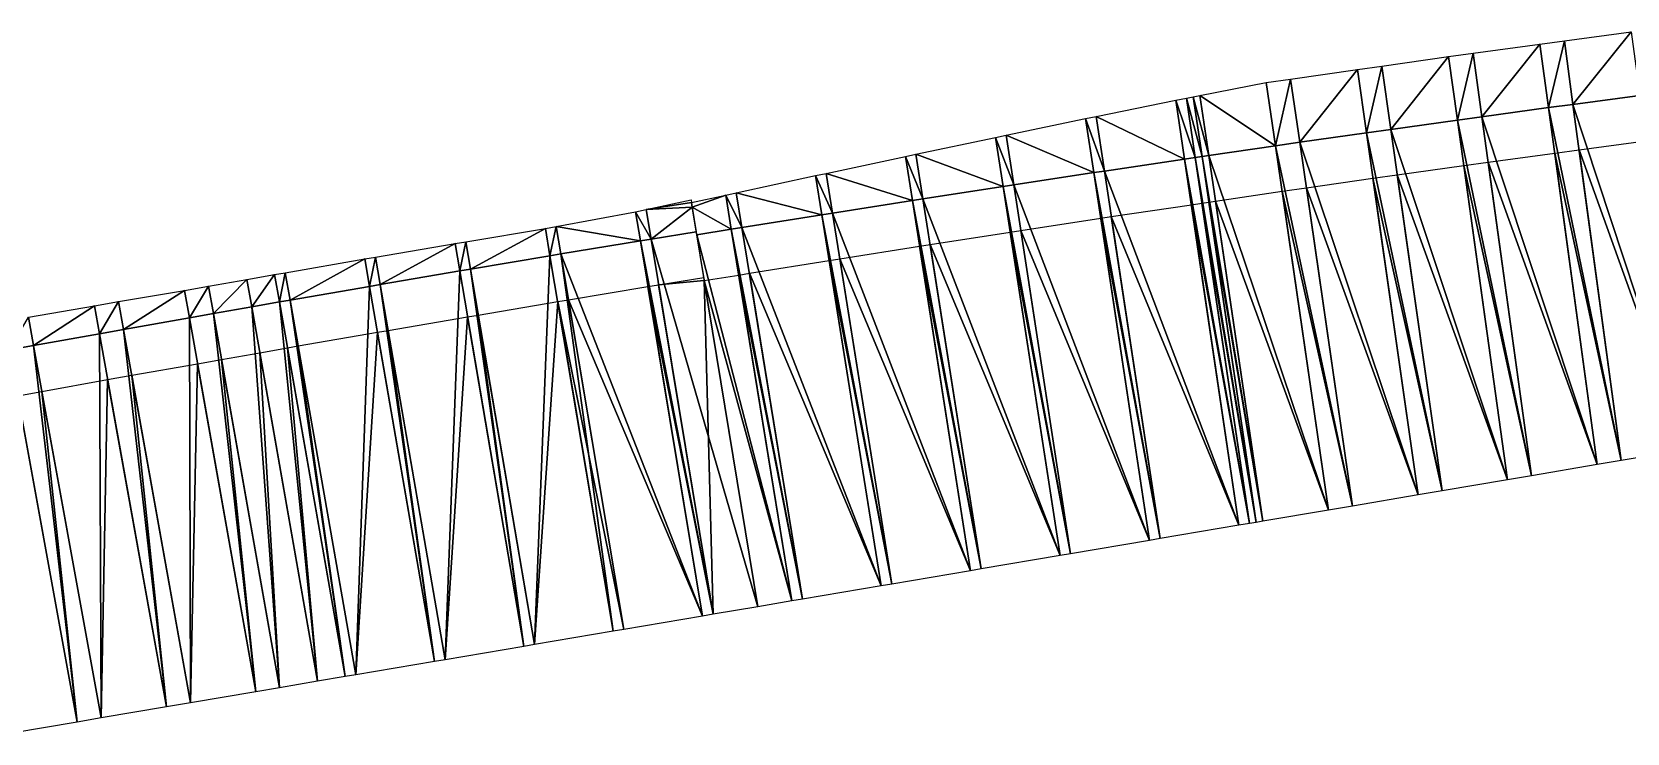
# Model space of a CAD drawing. Header units: metres. Extents: x 1882598 to 1885460, y 3171405 to 3171756.
# Drawn here: x 1883644.06 to 1883661.73, y 3171712.04 to 3171719.8 of the extents above; entities that cross this region are included whole.
import ezdxf

# ---------------------------------------------------------------- set-up
doc = ezdxf.new("R2010")
doc.units = ezdxf.units.M
doc.header["$MEASUREMENT"] = 0
doc.layers.add('Triangles surfaces projet', color=7, linetype='Continuous', true_color=0x848484)

msp = doc.modelspace()

# ---------------------------------------------------------------- linework, layer by layer
at = {"layer": 'Triangles surfaces projet'}
for points in [[(1883661.039, 3171719.704, 152.694), (1883661.781, 3171719.803, 152.701), (1883661.134, 3171719.001, 153.167), (1883661.039, 3171719.704, 152.694)], [(1883661.875, 3171719.099, 153.174), (1883661.134, 3171719.001, 153.167), (1883661.781, 3171719.803, 152.701), (1883661.875, 3171719.099, 153.174)], [(1883659.756, 3171719.53, 152.682), (1883660.027, 3171719.567, 152.685), (1883659.854, 3171718.827, 153.155), (1883659.756, 3171719.53, 152.682)], [(1883660.124, 3171718.864, 153.158), (1883659.854, 3171718.827, 153.155), (1883660.027, 3171719.567, 152.685), (1883660.124, 3171718.864, 153.158)], [(1883660.124, 3171718.864, 153.158), (1883660.027, 3171719.567, 152.685), (1883660.768, 3171719.668, 152.692), (1883660.124, 3171718.864, 153.158)], [(1883660.124, 3171718.864, 153.158), (1883660.768, 3171719.668, 152.692), (1883660.864, 3171718.965, 153.165), (1883660.124, 3171718.864, 153.158)], [(1883660.864, 3171718.965, 153.165), (1883660.768, 3171719.668, 152.692), (1883661.039, 3171719.704, 152.694), (1883660.864, 3171718.965, 153.165)], [(1883661.134, 3171719.001, 153.167), (1883660.864, 3171718.965, 153.165), (1883661.039, 3171719.704, 152.694), (1883661.134, 3171719.001, 153.167)], [(1883658.107, 3171718.581, 153.138), (1883658.005, 3171719.282, 152.666), (1883658.745, 3171719.388, 152.673), (1883658.107, 3171718.581, 153.138)], [(1883658.845, 3171718.686, 153.145), (1883658.107, 3171718.581, 153.138), (1883658.745, 3171719.388, 152.673), (1883658.845, 3171718.686, 153.145)], [(1883658.845, 3171718.686, 153.145), (1883658.745, 3171719.388, 152.673), (1883659.015, 3171719.426, 152.675), (1883658.845, 3171718.686, 153.145)], [(1883659.115, 3171718.724, 153.148), (1883658.845, 3171718.686, 153.145), (1883659.015, 3171719.426, 152.675), (1883659.115, 3171718.724, 153.148)], [(1883659.756, 3171719.53, 152.682), (1883659.115, 3171718.724, 153.148), (1883659.015, 3171719.426, 152.675), (1883659.756, 3171719.53, 152.682)], [(1883659.854, 3171718.827, 153.155), (1883659.115, 3171718.724, 153.148), (1883659.756, 3171719.53, 152.682), (1883659.854, 3171718.827, 153.155)], [(1883657.837, 3171718.542, 153.135), (1883657, 3171719.101, 152.678), (1883657.735, 3171719.243, 152.663), (1883657.837, 3171718.542, 153.135)], [(1883658.005, 3171719.282, 152.666), (1883657.837, 3171718.542, 153.135), (1883657.735, 3171719.243, 152.663), (1883658.005, 3171719.282, 152.666)], [(1883658.005, 3171719.282, 152.666), (1883658.107, 3171718.581, 153.138), (1883657.837, 3171718.542, 153.135), (1883658.005, 3171719.282, 152.666)], [(1883656.733, 3171719.047, 152.685), (1883656.83, 3171718.395, 153.125), (1883655.85, 3171718.867, 152.708), (1883656.733, 3171719.047, 152.685)], [(1883656.85, 3171719.071, 152.682), (1883656.948, 3171718.412, 153.126), (1883656.733, 3171719.047, 152.685), (1883656.85, 3171719.071, 152.682)], [(1883656.83, 3171718.395, 153.125), (1883656.733, 3171719.047, 152.685), (1883656.948, 3171718.412, 153.126), (1883656.83, 3171718.395, 153.125)], [(1883657.024, 3171718.424, 153.127), (1883656.85, 3171719.071, 152.682), (1883656.925, 3171719.086, 152.68), (1883657.024, 3171718.424, 153.127)], [(1883656.948, 3171718.412, 153.126), (1883656.85, 3171719.071, 152.682), (1883657.024, 3171718.424, 153.127), (1883656.948, 3171718.412, 153.126)], [(1883656.925, 3171719.086, 152.68), (1883657, 3171719.101, 152.678), (1883657.099, 3171718.435, 153.128), (1883656.925, 3171719.086, 152.68)], [(1883657.024, 3171718.424, 153.127), (1883656.925, 3171719.086, 152.68), (1883657.099, 3171718.435, 153.128), (1883657.024, 3171718.424, 153.127)], [(1883657.837, 3171718.542, 153.135), (1883657.099, 3171718.435, 153.128), (1883657, 3171719.101, 152.678), (1883657.837, 3171718.542, 153.135)], [(1883661.134, 3171719.001, 153.167), (1883661.875, 3171719.099, 153.174), (1883662.396, 3171715.179, 153.081), (1883661.134, 3171719.001, 153.167)], [(1883654.851, 3171718.66, 152.734), (1883655.732, 3171718.843, 152.711), (1883655.823, 3171718.245, 153.114), (1883654.851, 3171718.66, 152.734)], [(1883655.85, 3171718.867, 152.708), (1883655.941, 3171718.263, 153.115), (1883655.732, 3171718.843, 152.711), (1883655.85, 3171718.867, 152.708)], [(1883655.941, 3171718.263, 153.115), (1883655.823, 3171718.245, 153.114), (1883655.732, 3171718.843, 152.711), (1883655.941, 3171718.263, 153.115)], [(1883655.85, 3171718.867, 152.708), (1883656.83, 3171718.395, 153.125), (1883655.941, 3171718.263, 153.115), (1883655.85, 3171718.867, 152.708)], [(1883660.675, 3171714.888, 153.069), (1883659.854, 3171718.827, 153.155), (1883660.124, 3171718.864, 153.158), (1883660.675, 3171714.888, 153.069)], [(1883661.402, 3171715.011, 153.074), (1883660.124, 3171718.864, 153.158), (1883660.864, 3171718.965, 153.165), (1883661.402, 3171715.011, 153.074)], [(1883660.675, 3171714.888, 153.069), (1883660.124, 3171718.864, 153.158), (1883661.402, 3171715.011, 153.074), (1883660.675, 3171714.888, 153.069)], [(1883661.668, 3171715.056, 153.076), (1883660.864, 3171718.965, 153.165), (1883661.134, 3171719.001, 153.167), (1883661.668, 3171715.056, 153.076)], [(1883661.668, 3171715.056, 153.076), (1883661.402, 3171715.011, 153.074), (1883660.864, 3171718.965, 153.165), (1883661.668, 3171715.056, 153.076)], [(1883662.396, 3171715.179, 153.081), (1883661.668, 3171715.056, 153.076), (1883661.134, 3171719.001, 153.167), (1883662.396, 3171715.179, 153.081)], [(1883654.936, 3171718.11, 153.104), (1883654.734, 3171718.635, 152.737), (1883654.851, 3171718.66, 152.734), (1883654.936, 3171718.11, 153.104)], [(1883654.936, 3171718.11, 153.104), (1883654.851, 3171718.66, 152.734), (1883655.823, 3171718.245, 153.114), (1883654.936, 3171718.11, 153.104)], [(1883659.417, 3171714.675, 153.06), (1883658.107, 3171718.581, 153.138), (1883658.845, 3171718.686, 153.145), (1883659.417, 3171714.675, 153.06)], [(1883658.845, 3171718.686, 153.145), (1883659.115, 3171718.724, 153.148), (1883659.683, 3171714.72, 153.062), (1883658.845, 3171718.686, 153.145)], [(1883659.683, 3171714.72, 153.062), (1883659.417, 3171714.675, 153.06), (1883658.845, 3171718.686, 153.145), (1883659.683, 3171714.72, 153.062)], [(1883659.854, 3171718.827, 153.155), (1883660.41, 3171714.843, 153.067), (1883659.115, 3171718.724, 153.148), (1883659.854, 3171718.827, 153.155)], [(1883659.683, 3171714.72, 153.062), (1883659.115, 3171718.724, 153.148), (1883660.41, 3171714.843, 153.067), (1883659.683, 3171714.72, 153.062)], [(1883660.41, 3171714.843, 153.067), (1883659.854, 3171718.827, 153.155), (1883660.675, 3171714.888, 153.069), (1883660.41, 3171714.843, 153.067)], [(1883654.818, 3171718.092, 153.103), (1883653.853, 3171718.45, 152.759), (1883654.734, 3171718.635, 152.737), (1883654.818, 3171718.092, 153.103)], [(1883654.818, 3171718.092, 153.103), (1883654.734, 3171718.635, 152.737), (1883654.936, 3171718.11, 153.104), (1883654.818, 3171718.092, 153.103)], [(1883658.425, 3171714.507, 153.053), (1883657.099, 3171718.435, 153.128), (1883657.837, 3171718.542, 153.135), (1883658.425, 3171714.507, 153.053)], [(1883658.691, 3171714.552, 153.054), (1883657.837, 3171718.542, 153.135), (1883658.107, 3171718.581, 153.138), (1883658.691, 3171714.552, 153.054)], [(1883658.425, 3171714.507, 153.053), (1883657.837, 3171718.542, 153.135), (1883658.691, 3171714.552, 153.054), (1883658.425, 3171714.507, 153.053)], [(1883659.417, 3171714.675, 153.06), (1883658.691, 3171714.552, 153.054), (1883658.107, 3171718.581, 153.138), (1883659.417, 3171714.675, 153.06)], [(1883661.202, 3171718.498, 153.506), (1883661.668, 3171715.056, 153.426), (1883660.933, 3171718.462, 153.503), (1883661.202, 3171718.498, 153.506)], [(1883661.942, 3171718.597, 153.512), (1883662.396, 3171715.179, 153.431), (1883661.202, 3171718.498, 153.506), (1883661.942, 3171718.597, 153.512)], [(1883662.396, 3171715.179, 153.431), (1883661.668, 3171715.056, 153.426), (1883661.202, 3171718.498, 153.506), (1883662.396, 3171715.179, 153.431)], [(1883653.813, 3171717.937, 153.092), (1883652.857, 3171718.237, 152.784), (1883653.736, 3171718.425, 152.762), (1883653.813, 3171717.937, 153.092)], [(1883653.853, 3171718.45, 152.759), (1883653.931, 3171717.955, 153.093), (1883653.736, 3171718.425, 152.762), (1883653.853, 3171718.45, 152.759)], [(1883653.813, 3171717.937, 153.092), (1883653.736, 3171718.425, 152.762), (1883653.931, 3171717.955, 153.093), (1883653.813, 3171717.937, 153.092)], [(1883654.818, 3171718.092, 153.103), (1883653.931, 3171717.955, 153.093), (1883653.853, 3171718.45, 152.759), (1883654.818, 3171718.092, 153.103)], [(1883657.433, 3171714.339, 153.045), (1883655.941, 3171718.263, 153.115), (1883656.83, 3171718.395, 153.125), (1883657.433, 3171714.339, 153.045)], [(1883656.83, 3171718.395, 153.125), (1883656.948, 3171718.412, 153.126), (1883657.55, 3171714.359, 153.046), (1883656.83, 3171718.395, 153.125)], [(1883656.83, 3171718.395, 153.125), (1883657.55, 3171714.359, 153.046), (1883657.433, 3171714.339, 153.045), (1883656.83, 3171718.395, 153.125)], [(1883657.024, 3171718.424, 153.127), (1883657.624, 3171714.371, 153.046), (1883656.948, 3171718.412, 153.126), (1883657.024, 3171718.424, 153.127)], [(1883657.624, 3171714.371, 153.046), (1883657.55, 3171714.359, 153.046), (1883656.948, 3171718.412, 153.126), (1883657.624, 3171714.371, 153.046)], [(1883657.099, 3171718.435, 153.128), (1883657.699, 3171714.384, 153.047), (1883657.024, 3171718.424, 153.127), (1883657.099, 3171718.435, 153.128)], [(1883657.699, 3171714.384, 153.047), (1883657.624, 3171714.371, 153.046), (1883657.024, 3171718.424, 153.127), (1883657.699, 3171714.384, 153.047)], [(1883657.099, 3171718.435, 153.128), (1883658.425, 3171714.507, 153.053), (1883657.699, 3171714.384, 153.047), (1883657.099, 3171718.435, 153.128)], [(1883659.924, 3171718.324, 153.494), (1883660.41, 3171714.843, 153.417), (1883659.186, 3171718.22, 153.487), (1883659.924, 3171718.324, 153.494)], [(1883660.194, 3171718.361, 153.497), (1883660.675, 3171714.888, 153.419), (1883659.924, 3171718.324, 153.494), (1883660.194, 3171718.361, 153.497)], [(1883660.675, 3171714.888, 153.419), (1883660.41, 3171714.843, 153.417), (1883659.924, 3171718.324, 153.494), (1883660.675, 3171714.888, 153.419)], [(1883660.933, 3171718.462, 153.503), (1883661.402, 3171715.011, 153.424), (1883660.194, 3171718.361, 153.497), (1883660.933, 3171718.462, 153.503)], [(1883661.402, 3171715.011, 153.424), (1883660.675, 3171714.888, 153.419), (1883660.194, 3171718.361, 153.497), (1883661.402, 3171715.011, 153.424)], [(1883661.668, 3171715.056, 153.426), (1883661.402, 3171715.011, 153.424), (1883660.933, 3171718.462, 153.503), (1883661.668, 3171715.056, 153.426)], [(1883652.809, 3171717.778, 153.08), (1883651.862, 3171718.022, 152.809), (1883652.74, 3171718.212, 152.787), (1883652.809, 3171717.778, 153.08)], [(1883652.74, 3171718.212, 152.787), (1883652.857, 3171718.237, 152.784), (1883652.927, 3171717.797, 153.081), (1883652.74, 3171718.212, 152.787)], [(1883652.927, 3171717.797, 153.081), (1883652.809, 3171717.778, 153.08), (1883652.74, 3171718.212, 152.787), (1883652.927, 3171717.797, 153.081)], [(1883652.857, 3171718.237, 152.784), (1883653.813, 3171717.937, 153.092), (1883652.927, 3171717.797, 153.081), (1883652.857, 3171718.237, 152.784)], [(1883655.823, 3171718.245, 153.114), (1883656.442, 3171714.171, 153.037), (1883654.936, 3171718.11, 153.104), (1883655.823, 3171718.245, 153.114)], [(1883656.558, 3171714.191, 153.038), (1883655.823, 3171718.245, 153.114), (1883655.941, 3171718.263, 153.115), (1883656.558, 3171714.191, 153.038)], [(1883656.442, 3171714.171, 153.037), (1883655.823, 3171718.245, 153.114), (1883656.558, 3171714.191, 153.038), (1883656.442, 3171714.171, 153.037)], [(1883657.433, 3171714.339, 153.045), (1883656.558, 3171714.191, 153.038), (1883655.941, 3171718.263, 153.115), (1883657.433, 3171714.339, 153.045)], [(1883658.917, 3171718.182, 153.485), (1883659.417, 3171714.675, 153.41), (1883658.18, 3171718.077, 153.478), (1883658.917, 3171718.182, 153.485)], [(1883659.186, 3171718.22, 153.487), (1883659.683, 3171714.72, 153.412), (1883658.917, 3171718.182, 153.485), (1883659.186, 3171718.22, 153.487)], [(1883659.683, 3171714.72, 153.412), (1883659.417, 3171714.675, 153.41), (1883658.917, 3171718.182, 153.485), (1883659.683, 3171714.72, 153.412)], [(1883660.41, 3171714.843, 153.417), (1883659.683, 3171714.72, 153.412), (1883659.186, 3171718.22, 153.487), (1883660.41, 3171714.843, 153.417)], [(1883651.373, 3171717.862, 152.856), (1883651.365, 3171717.913, 152.821), (1883651.745, 3171717.997, 152.812), (1883651.373, 3171717.862, 152.856)], [(1883651.806, 3171717.618, 153.068), (1883651.373, 3171717.862, 152.856), (1883651.745, 3171717.997, 152.812), (1883651.806, 3171717.618, 153.068)], [(1883651.862, 3171718.022, 152.809), (1883651.924, 3171717.637, 153.069), (1883651.745, 3171717.997, 152.812), (1883651.862, 3171718.022, 152.809)], [(1883651.745, 3171717.997, 152.812), (1883651.924, 3171717.637, 153.069), (1883651.806, 3171717.618, 153.068), (1883651.745, 3171717.997, 152.812)], [(1883652.809, 3171717.778, 153.08), (1883651.924, 3171717.637, 153.069), (1883651.862, 3171718.022, 152.809), (1883652.809, 3171717.778, 153.08)], [(1883653.931, 3171717.955, 153.093), (1883654.576, 3171713.856, 153.022), (1883653.813, 3171717.937, 153.092), (1883653.931, 3171717.955, 153.093)], [(1883653.931, 3171717.955, 153.093), (1883654.818, 3171718.092, 153.103), (1883655.451, 3171714.004, 153.029), (1883653.931, 3171717.955, 153.093)], [(1883655.451, 3171714.004, 153.029), (1883654.576, 3171713.856, 153.022), (1883653.931, 3171717.955, 153.093), (1883655.451, 3171714.004, 153.029)], [(1883654.818, 3171718.092, 153.103), (1883654.936, 3171718.11, 153.104), (1883655.567, 3171714.023, 153.03), (1883654.818, 3171718.092, 153.103)], [(1883655.567, 3171714.023, 153.03), (1883655.451, 3171714.004, 153.029), (1883654.818, 3171718.092, 153.103), (1883655.567, 3171714.023, 153.03)], [(1883656.442, 3171714.171, 153.037), (1883655.567, 3171714.023, 153.03), (1883654.936, 3171718.11, 153.104), (1883656.442, 3171714.171, 153.037)], [(1883657.91, 3171718.038, 153.475), (1883658.425, 3171714.507, 153.403), (1883657.174, 3171717.93, 153.468), (1883657.91, 3171718.038, 153.475)], [(1883658.18, 3171718.077, 153.478), (1883658.691, 3171714.552, 153.404), (1883657.91, 3171718.038, 153.475), (1883658.18, 3171718.077, 153.478)], [(1883658.691, 3171714.552, 153.404), (1883658.425, 3171714.507, 153.403), (1883657.91, 3171718.038, 153.475), (1883658.691, 3171714.552, 153.404)], [(1883659.417, 3171714.675, 153.41), (1883658.691, 3171714.552, 153.404), (1883658.18, 3171718.077, 153.478), (1883659.417, 3171714.675, 153.41)], [(1883649.865, 3171717.647, 152.839), (1883650.745, 3171717.81, 152.839), (1883650.799, 3171717.49, 153.056), (1883649.865, 3171717.647, 152.839)], [(1883650.745, 3171717.81, 152.839), (1883650.863, 3171717.836, 152.836), (1883650.917, 3171717.509, 153.057), (1883650.745, 3171717.81, 152.839)], [(1883650.799, 3171717.49, 153.056), (1883650.745, 3171717.81, 152.839), (1883650.917, 3171717.509, 153.057), (1883650.799, 3171717.49, 153.056)], [(1883651.365, 3171717.913, 152.846), (1883650.863, 3171717.836, 152.836), (1883651.36, 3171717.945, 152.824), (1883651.365, 3171717.913, 152.846)], [(1883651.373, 3171717.862, 152.88), (1883650.863, 3171717.836, 152.836), (1883651.365, 3171717.913, 152.846), (1883651.373, 3171717.862, 152.88)], [(1883650.863, 3171717.836, 152.836), (1883651.373, 3171717.862, 152.88), (1883650.917, 3171717.509, 153.057), (1883650.863, 3171717.836, 152.836)], [(1883650.917, 3171717.509, 153.057), (1883651.373, 3171717.862, 152.88), (1883651.418, 3171717.591, 153.064), (1883650.917, 3171717.509, 153.057)], [(1883651.373, 3171717.862, 152.856), (1883651.806, 3171717.618, 153.068), (1883651.423, 3171717.555, 153.063), (1883651.373, 3171717.862, 152.856)], [(1883651.924, 3171717.637, 153.069), (1883652.809, 3171717.778, 153.08), (1883653.469, 3171713.668, 153.012), (1883651.924, 3171717.637, 153.069)], [(1883652.927, 3171717.797, 153.081), (1883653.585, 3171713.688, 153.013), (1883652.809, 3171717.778, 153.08), (1883652.927, 3171717.797, 153.081)], [(1883653.469, 3171713.668, 153.012), (1883652.809, 3171717.778, 153.08), (1883653.585, 3171713.688, 153.013), (1883653.469, 3171713.668, 153.012)], [(1883654.459, 3171713.836, 153.021), (1883652.927, 3171717.797, 153.081), (1883653.813, 3171717.937, 153.092), (1883654.459, 3171713.836, 153.021)], [(1883652.927, 3171717.797, 153.081), (1883654.459, 3171713.836, 153.021), (1883653.585, 3171713.688, 153.013), (1883652.927, 3171717.797, 153.081)], [(1883653.813, 3171717.937, 153.092), (1883654.576, 3171713.856, 153.022), (1883654.459, 3171713.836, 153.021), (1883653.813, 3171717.937, 153.092)], [(1883656.905, 3171717.89, 153.465), (1883657.433, 3171714.339, 153.395), (1883656.018, 3171717.758, 153.456), (1883656.905, 3171717.89, 153.465)], [(1883657.023, 3171717.908, 153.466), (1883657.55, 3171714.359, 153.396), (1883656.905, 3171717.89, 153.465), (1883657.023, 3171717.908, 153.466)], [(1883657.55, 3171714.359, 153.396), (1883657.433, 3171714.339, 153.395), (1883656.905, 3171717.89, 153.465), (1883657.55, 3171714.359, 153.396)], [(1883657.098, 3171717.919, 153.467), (1883657.624, 3171714.371, 153.396), (1883657.023, 3171717.908, 153.466), (1883657.098, 3171717.919, 153.467)], [(1883657.624, 3171714.371, 153.396), (1883657.55, 3171714.359, 153.396), (1883657.023, 3171717.908, 153.466), (1883657.624, 3171714.371, 153.396)], [(1883657.174, 3171717.93, 153.468), (1883657.699, 3171714.384, 153.397), (1883657.098, 3171717.919, 153.467), (1883657.174, 3171717.93, 153.468)], [(1883657.699, 3171714.384, 153.397), (1883657.624, 3171714.371, 153.396), (1883657.098, 3171717.919, 153.467), (1883657.699, 3171714.384, 153.397)], [(1883658.425, 3171714.507, 153.403), (1883657.699, 3171714.384, 153.397), (1883657.174, 3171717.93, 153.468), (1883658.425, 3171714.507, 153.403)], [(1883649.746, 3171717.628, 152.837), (1883648.915, 3171717.176, 153.031), (1883648.863, 3171717.479, 152.826), (1883649.746, 3171717.628, 152.837)], [(1883649.746, 3171717.628, 152.837), (1883649.797, 3171717.324, 153.043), (1883648.915, 3171717.176, 153.031), (1883649.746, 3171717.628, 152.837)], [(1883649.797, 3171717.324, 153.043), (1883649.746, 3171717.628, 152.837), (1883649.865, 3171717.647, 152.839), (1883649.797, 3171717.324, 153.043)], [(1883649.865, 3171717.647, 152.839), (1883649.916, 3171717.344, 153.044), (1883649.797, 3171717.324, 153.043), (1883649.865, 3171717.647, 152.839)], [(1883649.916, 3171717.344, 153.044), (1883649.865, 3171717.647, 152.839), (1883650.799, 3171717.49, 153.056), (1883649.916, 3171717.344, 153.044)], [(1883652.478, 3171713.501, 153.003), (1883651.423, 3171717.555, 153.063), (1883651.806, 3171717.618, 153.068), (1883652.478, 3171713.501, 153.003)], [(1883652.594, 3171713.52, 153.005), (1883651.806, 3171717.618, 153.068), (1883651.924, 3171717.637, 153.069), (1883652.594, 3171713.52, 153.005)], [(1883652.594, 3171713.52, 153.005), (1883652.478, 3171713.501, 153.003), (1883651.806, 3171717.618, 153.068), (1883652.594, 3171713.52, 153.005)], [(1883652.594, 3171713.52, 153.005), (1883651.924, 3171717.637, 153.069), (1883653.469, 3171713.668, 153.012), (1883652.594, 3171713.52, 153.005)], [(1883655.014, 3171717.605, 153.445), (1883655.567, 3171714.023, 153.38), (1883654.896, 3171717.587, 153.444), (1883655.014, 3171717.605, 153.445)], [(1883655.9, 3171717.74, 153.455), (1883656.442, 3171714.171, 153.387), (1883655.014, 3171717.605, 153.445), (1883655.9, 3171717.74, 153.455)], [(1883656.442, 3171714.171, 153.387), (1883655.567, 3171714.023, 153.38), (1883655.014, 3171717.605, 153.445), (1883656.442, 3171714.171, 153.387)], [(1883656.018, 3171717.758, 153.456), (1883656.558, 3171714.191, 153.388), (1883655.9, 3171717.74, 153.455), (1883656.018, 3171717.758, 153.456)], [(1883656.558, 3171714.191, 153.388), (1883656.442, 3171714.171, 153.387), (1883655.9, 3171717.74, 153.455), (1883656.558, 3171714.191, 153.388)], [(1883657.433, 3171714.339, 153.395), (1883656.558, 3171714.191, 153.388), (1883656.018, 3171717.758, 153.456), (1883657.433, 3171714.339, 153.395)], [(1883647.915, 3171717.006, 153.017), (1883647.863, 3171717.309, 152.812), (1883648.745, 3171717.459, 152.824), (1883647.915, 3171717.006, 153.017)], [(1883647.915, 3171717.006, 153.017), (1883648.745, 3171717.459, 152.824), (1883648.797, 3171717.156, 153.029), (1883647.915, 3171717.006, 153.017)], [(1883648.745, 3171717.459, 152.824), (1883648.863, 3171717.479, 152.826), (1883648.797, 3171717.156, 153.029), (1883648.745, 3171717.459, 152.824)], [(1883648.797, 3171717.156, 153.029), (1883648.863, 3171717.479, 152.826), (1883648.915, 3171717.176, 153.031), (1883648.797, 3171717.156, 153.029)], [(1883649.916, 3171717.344, 153.044), (1883650.799, 3171717.49, 153.056), (1883651.487, 3171713.333, 152.994), (1883649.916, 3171717.344, 153.044)], [(1883650.917, 3171717.509, 153.057), (1883651.604, 3171713.353, 152.995), (1883650.799, 3171717.49, 153.056), (1883650.917, 3171717.509, 153.057)], [(1883650.799, 3171717.49, 153.056), (1883651.604, 3171713.353, 152.995), (1883651.487, 3171713.333, 152.994), (1883650.799, 3171717.49, 153.056)], [(1883650.917, 3171717.509, 153.057), (1883651.418, 3171717.591, 153.064), (1883652.099, 3171713.437, 153), (1883650.917, 3171717.509, 153.057)], [(1883651.604, 3171713.353, 152.995), (1883650.917, 3171717.509, 153.057), (1883652.099, 3171713.437, 153), (1883651.604, 3171713.353, 152.995)], [(1883652.478, 3171713.501, 153.003), (1883652.099, 3171713.437, 153), (1883651.423, 3171717.555, 153.063), (1883652.478, 3171713.501, 153.003)], [(1883653.893, 3171717.431, 153.433), (1883654.459, 3171713.836, 153.371), (1883653.008, 3171717.291, 153.423), (1883653.893, 3171717.431, 153.433)], [(1883654.011, 3171717.449, 153.434), (1883654.576, 3171713.856, 153.372), (1883653.893, 3171717.431, 153.433), (1883654.011, 3171717.449, 153.434)], [(1883654.576, 3171713.856, 153.372), (1883654.459, 3171713.836, 153.371), (1883653.893, 3171717.431, 153.433), (1883654.576, 3171713.856, 153.372)], [(1883654.896, 3171717.587, 153.444), (1883655.451, 3171714.004, 153.379), (1883654.011, 3171717.449, 153.434), (1883654.896, 3171717.587, 153.444)], [(1883655.451, 3171714.004, 153.379), (1883654.576, 3171713.856, 153.372), (1883654.011, 3171717.449, 153.434), (1883655.451, 3171714.004, 153.379)], [(1883655.567, 3171714.023, 153.38), (1883655.451, 3171714.004, 153.379), (1883654.896, 3171717.587, 153.444), (1883655.567, 3171714.023, 153.38)], [(1883646.864, 3171717.136, 152.798), (1883647.745, 3171717.289, 152.81), (1883646.917, 3171716.833, 153.003), (1883646.864, 3171717.136, 152.798)], [(1883646.917, 3171716.833, 153.003), (1883647.745, 3171717.289, 152.81), (1883647.797, 3171716.985, 153.015), (1883646.917, 3171716.833, 153.003)], [(1883647.745, 3171717.289, 152.81), (1883647.863, 3171717.309, 152.812), (1883647.797, 3171716.985, 153.015), (1883647.745, 3171717.289, 152.81)], [(1883647.797, 3171716.985, 153.015), (1883647.863, 3171717.309, 152.812), (1883647.915, 3171717.006, 153.017), (1883647.797, 3171716.985, 153.015)], [(1883649.624, 3171713.018, 152.976), (1883648.915, 3171717.176, 153.031), (1883649.797, 3171717.324, 153.043), (1883649.624, 3171713.018, 152.976)], [(1883649.624, 3171713.018, 152.976), (1883649.797, 3171717.324, 153.043), (1883650.497, 3171713.165, 152.985), (1883649.624, 3171713.018, 152.976)], [(1883649.797, 3171717.324, 153.043), (1883649.916, 3171717.344, 153.044), (1883650.497, 3171713.165, 152.985), (1883649.797, 3171717.324, 153.043)], [(1883650.497, 3171713.165, 152.985), (1883649.916, 3171717.344, 153.044), (1883650.614, 3171713.185, 152.986), (1883650.497, 3171713.165, 152.985)], [(1883651.487, 3171713.333, 152.994), (1883650.614, 3171713.185, 152.986), (1883649.916, 3171717.344, 153.044), (1883651.487, 3171713.333, 152.994)], [(1883652.89, 3171717.272, 153.422), (1883653.469, 3171713.668, 153.362), (1883652.007, 3171717.13, 153.411), (1883652.89, 3171717.272, 153.422)], [(1883653.008, 3171717.291, 153.423), (1883653.585, 3171713.688, 153.363), (1883652.89, 3171717.272, 153.422), (1883653.008, 3171717.291, 153.423)], [(1883653.585, 3171713.688, 153.363), (1883653.469, 3171713.668, 153.362), (1883652.89, 3171717.272, 153.422), (1883653.585, 3171713.688, 153.363)], [(1883654.459, 3171713.836, 153.371), (1883653.585, 3171713.688, 153.363), (1883653.008, 3171717.291, 153.423), (1883654.459, 3171713.836, 153.371)], [(1883646.439, 3171717.062, 152.792), (1883646.745, 3171717.116, 152.796), (1883646.492, 3171716.759, 152.997), (1883646.439, 3171717.062, 152.792)], [(1883646.745, 3171717.116, 152.796), (1883646.799, 3171716.813, 153.001), (1883646.492, 3171716.759, 152.997), (1883646.745, 3171717.116, 152.796)], [(1883646.745, 3171717.116, 152.796), (1883646.864, 3171717.136, 152.798), (1883646.799, 3171716.813, 153.001), (1883646.745, 3171717.116, 152.796)], [(1883646.799, 3171716.813, 153.001), (1883646.864, 3171717.136, 152.798), (1883646.917, 3171716.833, 153.003), (1883646.799, 3171716.813, 153.001)], [(1883647.915, 3171717.006, 153.017), (1883648.797, 3171717.156, 153.029), (1883648.634, 3171712.85, 152.965), (1883647.915, 3171717.006, 153.017)], [(1883648.797, 3171717.156, 153.029), (1883649.507, 3171712.998, 152.975), (1883648.634, 3171712.85, 152.965), (1883648.797, 3171717.156, 153.029)], [(1883649.507, 3171712.998, 152.975), (1883648.797, 3171717.156, 153.029), (1883648.915, 3171717.176, 153.031), (1883649.507, 3171712.998, 152.975)], [(1883649.507, 3171712.998, 152.975), (1883648.915, 3171717.176, 153.031), (1883649.624, 3171713.018, 152.976), (1883649.507, 3171712.998, 152.975)], [(1883651.501, 3171717.084, 153.406), (1883651.507, 3171717.049, 153.405), (1883651.001, 3171717.002, 153.4), (1883651.501, 3171717.084, 153.406)], [(1883651.889, 3171717.111, 153.41), (1883652.478, 3171713.501, 153.353), (1883651.507, 3171717.049, 153.405), (1883651.889, 3171717.111, 153.41)], [(1883652.007, 3171717.13, 153.411), (1883652.594, 3171713.52, 153.355), (1883651.889, 3171717.111, 153.41), (1883652.007, 3171717.13, 153.411)], [(1883652.594, 3171713.52, 153.355), (1883652.478, 3171713.501, 153.353), (1883651.889, 3171717.111, 153.41), (1883652.594, 3171713.52, 153.355)], [(1883653.469, 3171713.668, 153.362), (1883652.594, 3171713.52, 153.355), (1883652.007, 3171717.13, 153.411), (1883653.469, 3171713.668, 153.362)], [(1883645.07, 3171716.509, 152.975), (1883645.015, 3171716.816, 152.767), (1883645.747, 3171716.94, 152.782), (1883645.07, 3171716.509, 152.975)], [(1883645.07, 3171716.509, 152.975), (1883645.747, 3171716.94, 152.782), (1883645.801, 3171716.638, 152.986), (1883645.07, 3171716.509, 152.975)], [(1883645.801, 3171716.638, 152.986), (1883645.747, 3171716.94, 152.782), (1883646.014, 3171716.987, 152.786), (1883645.801, 3171716.638, 152.986)], [(1883645.801, 3171716.638, 152.986), (1883646.014, 3171716.987, 152.786), (1883646.068, 3171716.685, 152.99), (1883645.801, 3171716.638, 152.986)], [(1883646.068, 3171716.685, 152.99), (1883646.014, 3171716.987, 152.786), (1883646.439, 3171717.062, 152.792), (1883646.068, 3171716.685, 152.99)], [(1883646.068, 3171716.685, 152.99), (1883646.439, 3171717.062, 152.792), (1883646.492, 3171716.759, 152.997), (1883646.068, 3171716.685, 152.99)], [(1883646.917, 3171716.833, 153.003), (1883647.797, 3171716.985, 153.015), (1883647.644, 3171712.683, 152.955), (1883646.917, 3171716.833, 153.003)], [(1883647.644, 3171712.683, 152.955), (1883647.797, 3171716.985, 153.015), (1883648.516, 3171712.83, 152.964), (1883647.644, 3171712.683, 152.955)], [(1883648.516, 3171712.83, 152.964), (1883647.797, 3171716.985, 153.015), (1883647.915, 3171717.006, 153.017), (1883648.516, 3171712.83, 152.964)], [(1883648.516, 3171712.83, 152.964), (1883647.915, 3171717.006, 153.017), (1883648.634, 3171712.85, 152.965), (1883648.516, 3171712.83, 152.964)], [(1883650.882, 3171716.983, 153.398), (1883651.487, 3171713.333, 153.344), (1883650.001, 3171716.836, 153.387), (1883650.882, 3171716.983, 153.398)], [(1883651.001, 3171717.002, 153.4), (1883651.604, 3171713.353, 153.345), (1883650.882, 3171716.983, 153.398), (1883651.001, 3171717.002, 153.4)], [(1883651.604, 3171713.353, 153.345), (1883651.487, 3171713.333, 153.344), (1883650.882, 3171716.983, 153.398), (1883651.604, 3171713.353, 153.345)], [(1883651.507, 3171717.049, 153.405), (1883651.604, 3171713.353, 153.345), (1883651.001, 3171717.002, 153.4), (1883651.507, 3171717.049, 153.405)], [(1883652.099, 3171713.437, 153.35), (1883651.604, 3171713.353, 153.345), (1883651.507, 3171717.049, 153.405), (1883652.099, 3171713.437, 153.35)], [(1883652.478, 3171713.501, 153.353), (1883652.099, 3171713.437, 153.35), (1883651.507, 3171717.049, 153.405), (1883652.478, 3171713.501, 153.353)], [(1883644.074, 3171716.331, 152.959), (1883644.017, 3171716.646, 152.746), (1883644.748, 3171716.771, 152.761), (1883644.074, 3171716.331, 152.959)], [(1883644.074, 3171716.331, 152.959), (1883644.748, 3171716.771, 152.761), (1883644.804, 3171716.461, 152.971), (1883644.074, 3171716.331, 152.959)], [(1883644.748, 3171716.771, 152.761), (1883645.015, 3171716.816, 152.767), (1883644.804, 3171716.461, 152.971), (1883644.748, 3171716.771, 152.761)], [(1883644.804, 3171716.461, 152.971), (1883645.015, 3171716.816, 152.767), (1883645.07, 3171716.509, 152.975), (1883644.804, 3171716.461, 152.971)], [(1883646.492, 3171716.759, 152.997), (1883646.801, 3171712.54, 152.945), (1883646.068, 3171716.685, 152.99), (1883646.492, 3171716.759, 152.997)], [(1883646.492, 3171716.759, 152.997), (1883646.799, 3171716.813, 153.001), (1883647.222, 3171712.611, 152.95), (1883646.492, 3171716.759, 152.997)], [(1883646.492, 3171716.759, 152.997), (1883647.222, 3171712.611, 152.95), (1883646.801, 3171712.54, 152.945), (1883646.492, 3171716.759, 152.997)], [(1883646.799, 3171716.813, 153.001), (1883646.917, 3171716.833, 153.003), (1883647.526, 3171712.663, 152.953), (1883646.799, 3171716.813, 153.001)], [(1883646.799, 3171716.813, 153.001), (1883647.526, 3171712.663, 152.953), (1883647.222, 3171712.611, 152.95), (1883646.799, 3171716.813, 153.001)], [(1883647.644, 3171712.683, 152.955), (1883647.526, 3171712.663, 152.953), (1883646.917, 3171716.833, 153.003), (1883647.644, 3171712.683, 152.955)], [(1883649.883, 3171716.817, 153.386), (1883649.624, 3171713.018, 153.326), (1883649.002, 3171716.668, 153.374), (1883649.883, 3171716.817, 153.386)], [(1883650.497, 3171713.165, 153.335), (1883649.624, 3171713.018, 153.326), (1883649.883, 3171716.817, 153.386), (1883650.497, 3171713.165, 153.335)], [(1883650.001, 3171716.836, 153.387), (1883650.614, 3171713.185, 153.336), (1883649.883, 3171716.817, 153.386), (1883650.001, 3171716.836, 153.387)], [(1883650.614, 3171713.185, 153.336), (1883650.497, 3171713.165, 153.335), (1883649.883, 3171716.817, 153.386), (1883650.614, 3171713.185, 153.336)], [(1883651.487, 3171713.333, 153.344), (1883650.614, 3171713.185, 153.336), (1883650.001, 3171716.836, 153.387), (1883651.487, 3171713.333, 153.344)], [(1883643.807, 3171716.283, 152.955), (1883644.017, 3171716.646, 152.746), (1883644.074, 3171716.331, 152.959), (1883643.807, 3171716.283, 152.955)], [(1883645.07, 3171716.509, 152.975), (1883645.801, 3171716.638, 152.986), (1883645.812, 3171712.373, 152.933), (1883645.07, 3171716.509, 152.975)], [(1883646.068, 3171716.685, 152.99), (1883646.537, 3171712.495, 152.942), (1883645.801, 3171716.638, 152.986), (1883646.068, 3171716.685, 152.99)], [(1883646.537, 3171712.495, 152.942), (1883645.812, 3171712.373, 152.933), (1883645.801, 3171716.638, 152.986), (1883646.537, 3171712.495, 152.942)], [(1883646.801, 3171712.54, 152.945), (1883646.537, 3171712.495, 152.942), (1883646.068, 3171716.685, 152.99), (1883646.801, 3171712.54, 152.945)], [(1883648.883, 3171716.648, 153.373), (1883648.634, 3171712.85, 153.315), (1883648.003, 3171716.498, 153.361), (1883648.883, 3171716.648, 153.373)], [(1883649.507, 3171712.998, 153.325), (1883648.634, 3171712.85, 153.315), (1883648.883, 3171716.648, 153.373), (1883649.507, 3171712.998, 153.325)], [(1883649.002, 3171716.668, 153.374), (1883649.507, 3171712.998, 153.325), (1883648.883, 3171716.648, 153.373), (1883649.002, 3171716.668, 153.374)], [(1883649.624, 3171713.018, 153.326), (1883649.507, 3171712.998, 153.325), (1883649.002, 3171716.668, 153.374), (1883649.624, 3171713.018, 153.326)], [(1883644.804, 3171716.461, 152.971), (1883644.822, 3171712.205, 152.921), (1883644.074, 3171716.331, 152.959), (1883644.804, 3171716.461, 152.971)], [(1883645.07, 3171716.509, 152.975), (1883645.547, 3171712.328, 152.93), (1883644.804, 3171716.461, 152.971), (1883645.07, 3171716.509, 152.975)], [(1883645.547, 3171712.328, 152.93), (1883644.822, 3171712.205, 152.921), (1883644.804, 3171716.461, 152.971), (1883645.547, 3171712.328, 152.93)], [(1883645.547, 3171712.328, 152.93), (1883645.07, 3171716.509, 152.975), (1883645.812, 3171712.373, 152.933), (1883645.547, 3171712.328, 152.93)], [(1883647.885, 3171716.477, 153.359), (1883647.644, 3171712.683, 153.305), (1883647.006, 3171716.325, 153.347), (1883647.885, 3171716.477, 153.359)], [(1883648.516, 3171712.83, 153.314), (1883647.644, 3171712.683, 153.305), (1883647.885, 3171716.477, 153.359), (1883648.516, 3171712.83, 153.314)], [(1883648.003, 3171716.498, 153.361), (1883648.516, 3171712.83, 153.314), (1883647.885, 3171716.477, 153.359), (1883648.003, 3171716.498, 153.361)], [(1883648.634, 3171712.85, 153.315), (1883648.516, 3171712.83, 153.314), (1883648.003, 3171716.498, 153.361), (1883648.634, 3171712.85, 153.315)], [(1883644.557, 3171712.16, 152.918), (1883643.807, 3171716.283, 152.955), (1883644.074, 3171716.331, 152.959), (1883644.557, 3171712.16, 152.918)], [(1883643.807, 3171716.283, 152.955), (1883644.557, 3171712.16, 152.918), (1883643.832, 3171712.038, 152.908), (1883643.807, 3171716.283, 152.955)], [(1883644.074, 3171716.331, 152.959), (1883644.822, 3171712.205, 152.921), (1883644.557, 3171712.16, 152.918), (1883644.074, 3171716.331, 152.959)], [(1883646.582, 3171716.251, 153.341), (1883646.801, 3171712.54, 153.295), (1883646.158, 3171716.176, 153.335), (1883646.582, 3171716.251, 153.341)], [(1883646.888, 3171716.304, 153.345), (1883647.222, 3171712.611, 153.3), (1883646.582, 3171716.251, 153.341), (1883646.888, 3171716.304, 153.345)], [(1883647.222, 3171712.611, 153.3), (1883646.801, 3171712.54, 153.295), (1883646.582, 3171716.251, 153.341), (1883647.222, 3171712.611, 153.3)], [(1883647.006, 3171716.325, 153.347), (1883647.526, 3171712.663, 153.303), (1883646.888, 3171716.304, 153.345), (1883647.006, 3171716.325, 153.347)], [(1883647.526, 3171712.663, 153.303), (1883647.222, 3171712.611, 153.3), (1883646.888, 3171716.304, 153.345), (1883647.526, 3171712.663, 153.303)], [(1883647.644, 3171712.683, 153.305), (1883647.526, 3171712.663, 153.303), (1883647.006, 3171716.325, 153.347), (1883647.644, 3171712.683, 153.305)], [(1883645.891, 3171716.129, 153.331), (1883645.812, 3171712.373, 153.283), (1883645.162, 3171716, 153.32), (1883645.891, 3171716.129, 153.331)], [(1883646.537, 3171712.495, 153.292), (1883645.812, 3171712.373, 153.283), (1883645.891, 3171716.129, 153.331), (1883646.537, 3171712.495, 153.292)], [(1883646.158, 3171716.176, 153.335), (1883646.537, 3171712.495, 153.292), (1883645.891, 3171716.129, 153.331), (1883646.158, 3171716.176, 153.335)], [(1883646.801, 3171712.54, 153.295), (1883646.537, 3171712.495, 153.292), (1883646.158, 3171716.176, 153.335), (1883646.801, 3171712.54, 153.295)], [(1883644.895, 3171715.952, 153.316), (1883644.822, 3171712.205, 153.271), (1883644.166, 3171715.821, 153.305), (1883644.895, 3171715.952, 153.316)], [(1883645.547, 3171712.328, 153.28), (1883644.822, 3171712.205, 153.271), (1883644.895, 3171715.952, 153.316), (1883645.547, 3171712.328, 153.28)], [(1883645.162, 3171716, 153.32), (1883645.547, 3171712.328, 153.28), (1883644.895, 3171715.952, 153.316), (1883645.162, 3171716, 153.32)], [(1883645.812, 3171712.373, 153.283), (1883645.547, 3171712.328, 153.28), (1883645.162, 3171716, 153.32), (1883645.812, 3171712.373, 153.283)], [(1883644.557, 3171712.16, 153.268), (1883643.832, 3171712.038, 153.258), (1883643.9, 3171715.773, 153.3), (1883644.557, 3171712.16, 153.268)], [(1883644.166, 3171715.821, 153.305), (1883644.557, 3171712.16, 153.268), (1883643.9, 3171715.773, 153.3), (1883644.166, 3171715.821, 153.305)], [(1883644.822, 3171712.205, 153.271), (1883644.557, 3171712.16, 153.268), (1883644.166, 3171715.821, 153.305), (1883644.822, 3171712.205, 153.271)]]:
    msp.add_3dface(points, dxfattribs=at)

doc.saveas('drawing.dxf')
